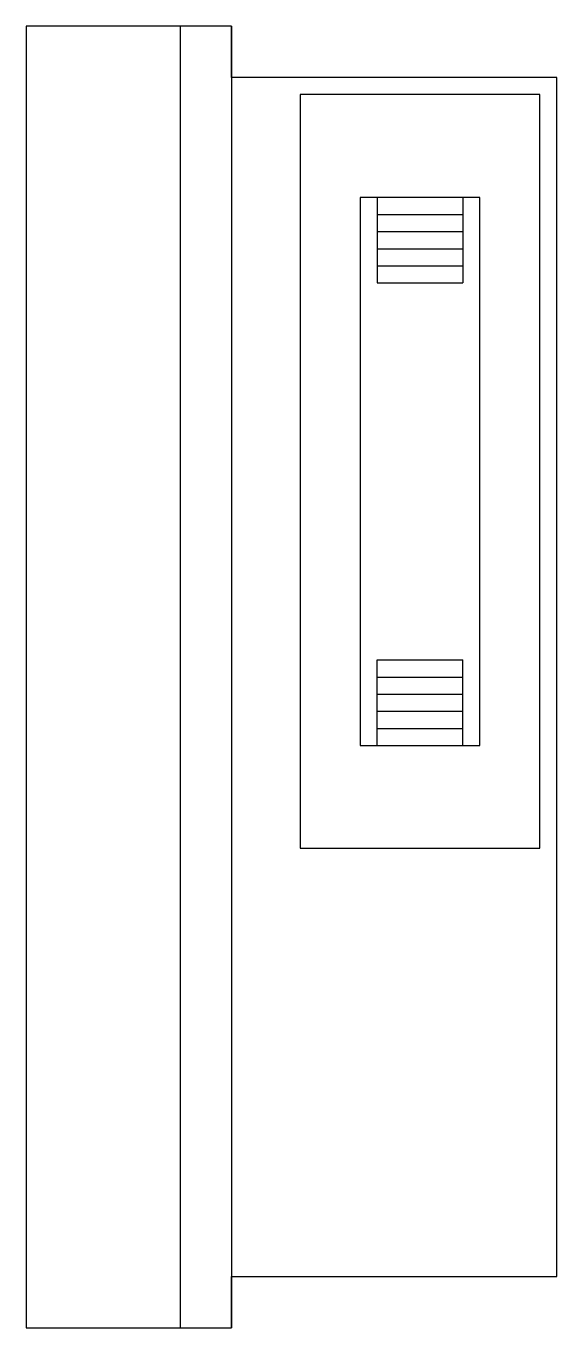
# Model space of a CAD drawing. Header units: millimetres. Extents: x 0 to 31, y 0 to 76.
import ezdxf

# ---------------------------------------------------------------- set-up
doc = ezdxf.new("R2010")
doc.units = ezdxf.units.MM
doc.layers.add('THIET BI DIEN', color=5, linetype='Continuous')

# ---------------------------------------------------------------- blocks, each defined once
blk = doc.blocks.new('hmdu')
at = {"layer": 'THIET BI DIEN', "ltscale": 15}
for p, q in [((-31, 38), (-31, -38)), ((-22, 38), (-22, -38)), ((-19, 38), (-19, -38)), ((-10.5, 28), (-10.5, 23)), ((-5.5, 28), (-5.5, 23)), ((-10.5, 27), (-5.5, 27)), ((-10.5, 26), (-5.5, 26)), ((-10.5, 25), (-5.5, 25)), ((-10.5, 24), (-5.5, 24)), ((-10.5, 23), (-5.5, 23)), ((-10.5, 23), (-5.5, 23)), ((-10.5, -4), (-10.5, 1)), ((-10.5, 1), (-5.5, 1)), ((-10.5, 1), (-5.5, 1)), ((-5.5, -4), (-5.5, 1)), ((-10.5, 0), (-5.5, 0)), ((-10.5, -1), (-5.5, -1)), ((-10.5, -2), (-5.5, -2)), ((-10.5, -3), (-5.5, -3))]:
    blk.add_line(p, q, dxfattribs=at)
blk.add_lwpolyline([(0, 35), (-19, 35), (-19, 38), (-31, 38), (-31, -38), (-19, -38), (-19, -35), (0, -35), (0, 35)], dxfattribs=at)
for points in [[(-15, -10), (-1, -10), (-1, 34), (-15, 34)], [(-11.5, -4), (-4.5, -4), (-4.5, 28), (-11.5, 28)]]:
    blk.add_lwpolyline(points, close=True, dxfattribs=at)

msp = doc.modelspace()

# ---------------------------------------------------------------- block references
msp.add_blockref('hmdu', (31, 38))

doc.saveas('drawing.dxf')
